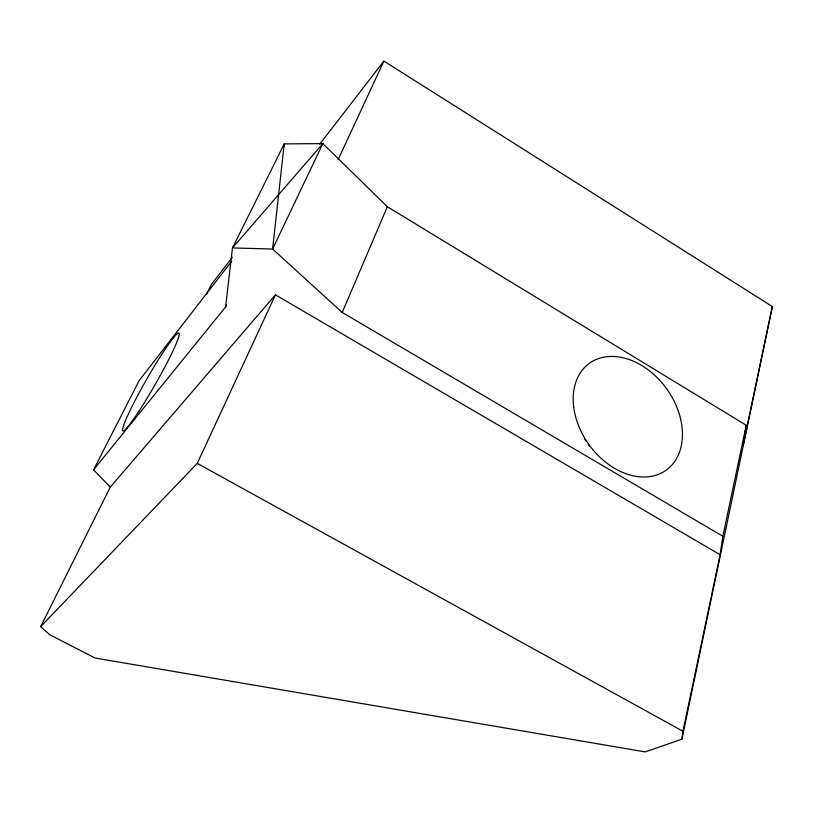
<?xml version="1.0" encoding="UTF-8"?>
<svg xmlns="http://www.w3.org/2000/svg" width="813" height="813" viewBox="0 0 813 813"><rect width="100%" height="100%" fill="white"/><g stroke="black" fill="none" stroke-linecap="round" stroke-linejoin="round"><path stroke-width="1.22" d="M772.35 306.542L681.904 739.2L645.187 751.903L95.08 658.012L49.715 634.729L40.65 626.66L110.283 487.109L93.586 469.802L225.587 306.989L232.457 247.935L284.225 143.891L322.832 143.616L387.344 206.726L746.253 425.27L743.255 444.772L772.35 306.542L383.878 61.097L319.712 144.175M681.904 739.2L682.961 731.263L720.115 554.73L722.838 536.255L746.253 425.27M283.849 146.391L284.225 143.891L272.619 249.022L342.212 312.466L722.838 536.255M342.212 312.466L387.344 206.726M338.045 159.836L383.878 61.097M40.65 626.66L197.254 463.39L275.424 294.845L720.115 554.73M225.587 306.989L226.685 304.723M206.431 294.448L211.492 284.296L232.366 257.274M93.586 469.802L139.145 380.606L231.573 261.359M110.283 487.109L275.424 294.845M197.254 463.39L682.961 731.263M584.832 439.427A60.914 46.544 55.1 0 1 586.224 441.286M588.216 444.172A60.914 46.544 55.1 0 1 589.486 446.134M322.832 143.616L272.619 249.022L232.457 247.935L322.832 143.616M139.053 411.032A56.341 5 -60.2 0 0 179.073 333.279A56.341 5 -60.2 0 0 134.531 401.531A56.341 5 -60.2 0 0 139.053 411.032M573.693 406.957A65.792 47.845 54.3 0 0 661.274 473.105A65.792 47.845 54.3 0 0 648.51 370.078A65.792 47.845 54.3 0 0 573.693 406.957"/></g></svg>
